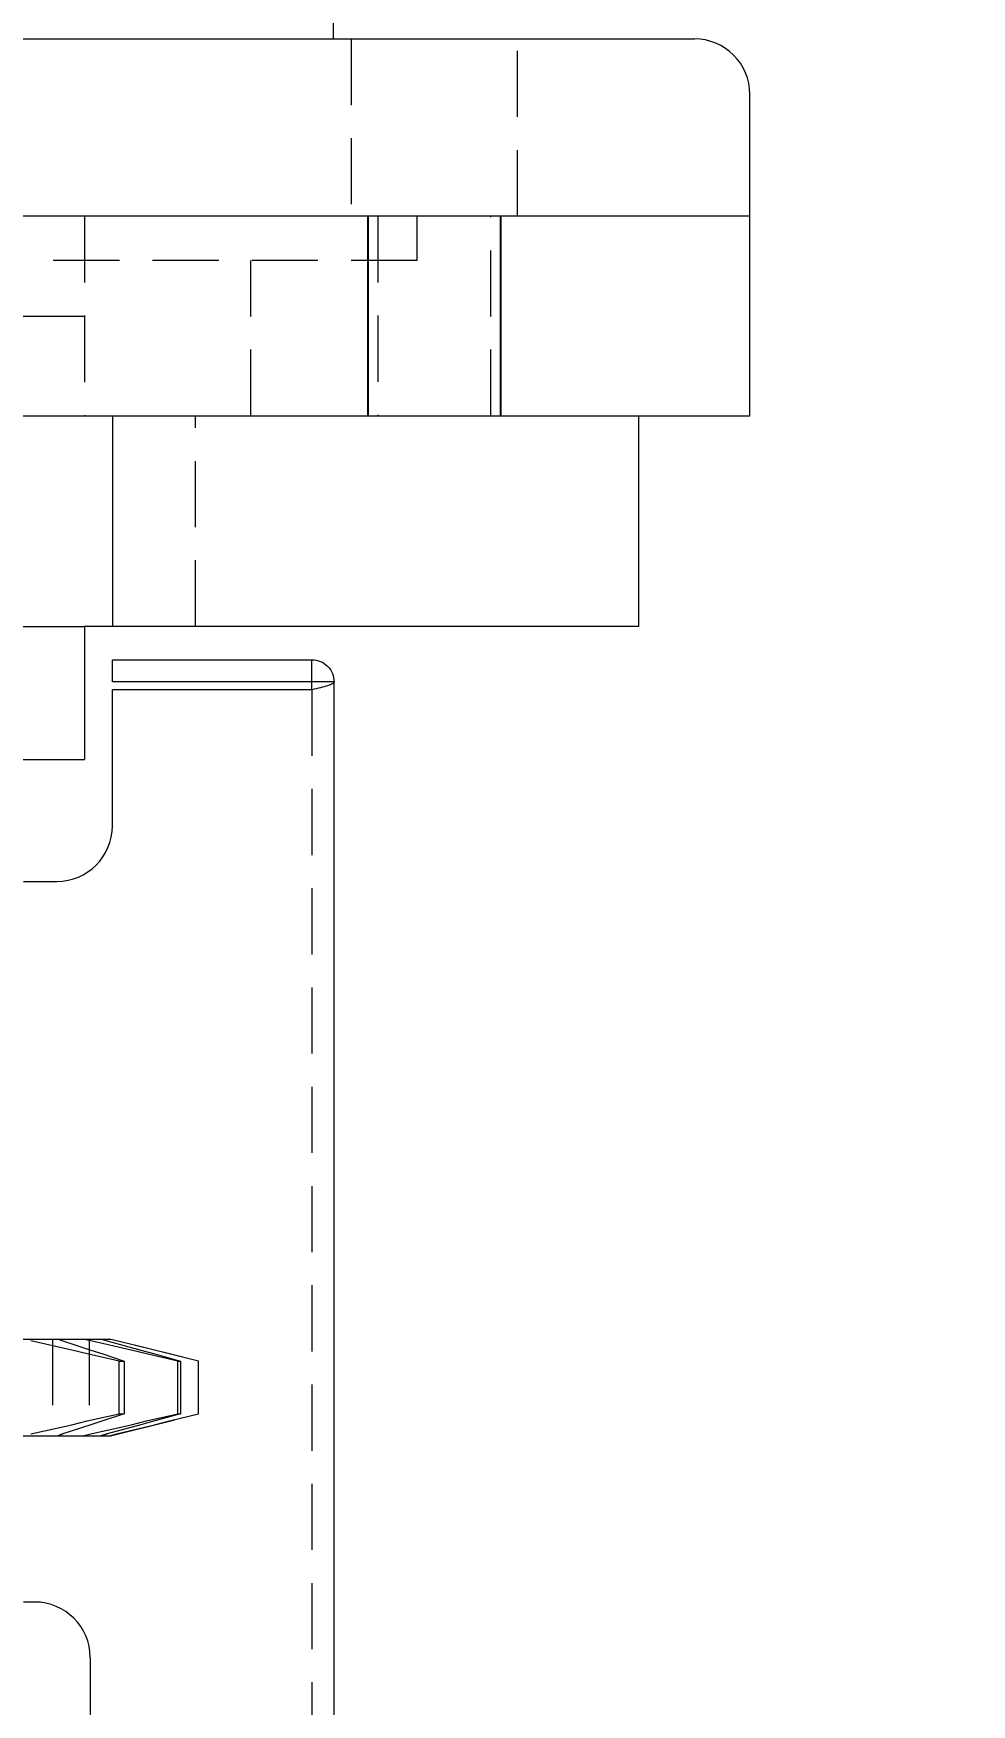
# Model space of a CAD drawing. Header units: millimetres. Extents: x 0 to 3953, y 1 to 2793.
# Drawn here: x 1147.5 to 1232.1, y 1529.3 to 1680.1 of the extents above; entities that cross this region are included whole.
import ezdxf

# ---------------------------------------------------------------- set-up
doc = ezdxf.new("R2010")
doc.units = ezdxf.units.MM
doc.header["$LTSCALE"] = 4.7
doc.linetypes.add('HIDDEN', pattern=[1.905, 1.27, -0.635])
doc.layers.add('D', color=1, linetype='Continuous')
doc.styles.add('SLDTEXTSTYLE1', font='TXT', dxfattribs={"width": 0.75})
doc.dimstyles.new('SLDDIMSTYLE0', dxfattribs={"dimtxt": 22.38375, "dimasz": 11.75, "dimexe": 0, "dimexo": 0.0625, "dimgap": 5.595937, "dimtad": 1, "dimrnd": 1e-09, "dimzin": 12, "dimdsep": 46, "dimtxsty": 'SLDTEXTSTYLE1', "dimsah": 1, "dimcen": 0.09, "dimadec": 0, "dimazin": 3, "dimtfac": 1, "dimtofl": 0, "dimtmove": 0, "dimatfit": 3, "dimfxl": 0, "dimfrac": 2, "dimtolj": 1, "dimtzin": 12, "dimarcsym": 0})

# ---------------------------------------------------------------- blocks, each defined once
blk = doc.blocks.new('_D_18')
at = {"layer": 'D'}
for p, q in [((1227.49, 2508.59), (533.59, 2508.59)), ((538.24, 2508.59), (538.24, 381.59)), ((727.49, 381.59), (533.59, 381.59))]:
    blk.add_line(p, q, dxfattribs=at)
for points in [[(538.24, 2508.59), (535.89, 2496.84), (540.59, 2496.84)], [(538.24, 381.59), (540.59, 393.34), (535.89, 393.34)]]:
    blk.add_solid(points, dxfattribs=at)
at = {"layer": 'D', "insert": (509.39, 1412.01), "char_height": 22.384, "attachment_point": 1, "rotation": 90, "style": 'SLDTEXTSTYLE1'}
blk.add_mtext('2127', dxfattribs=at)

msp = doc.modelspace()

# ---------------------------------------------------------------- linework, layer by layer
at = {"color": 7, "linetype": 'Continuous', "lineweight": 15}
for p, q in [((1174.589, 1679.593), (1174.589, 1764.593)), ((969.263, 1679.593), (1207.144, 1679.593)), ((1212.144, 1663.593), (1212.144, 1674.593)), ((1212.144, 1663.593), (952.144, 1663.593)), ((1212.144, 1645.593), (1212.144, 1663.593)), ((1144.644, 1645.593), (1154.644, 1645.593)), ((1154.644, 1645.593), (1154.644, 1626.593)), ((1154.644, 1645.593), (1212.144, 1645.593)), ((1202.144, 1626.593), (1202.144, 1645.593)), ((1012.144, 1626.593), (1152.144, 1626.593)), ((1154.644, 1626.593), (1152.144, 1626.593)), ((1152.144, 1626.593), (1152.144, 1614.593)), ((1162.833, 1626.593), (1154.644, 1626.593)), ((1202.144, 1626.593), (1162.833, 1626.593)), ((1154.644, 1623.593), (1172.644, 1623.593)), ((1154.644, 1621.593), (1154.644, 1623.593)), ((1172.644, 1621.593), (1172.644, 1623.593)), ((1172.644, 1621.593), (1154.644, 1621.593)), ((1154.644, 1608.593), (1154.644, 1620.886)), ((1172.644, 1620.886), (1154.644, 1620.886)), ((1172.644, 1620.886), (1172.644, 1621.593)), ((1174.644, 1621.593), (1172.644, 1621.593)), ((1174.644, 1520.593), (1174.644, 1621.593)), ((1012.144, 1614.593), (1152.144, 1614.593)), ((1146.644, 1603.593), (1149.644, 1603.593)), ((1147.644, 1538.593), (1146.644, 1538.593)), ((1152.644, 1533.593), (1152.644, 1521.3))]:
    msp.add_line(p, q, dxfattribs=at)
at = {"color": 7, "linetype": 'HIDDEN', "lineweight": 0}
for p, q in [((1176.183, 1679.593), (1176.183, 1663.593)), ((1191.183, 1663.593), (1191.183, 1679.593)), ((1152.144, 1663.593), (1152.144, 1654.593)), ((1178.583, 1663.593), (1178.583, 1645.593)), ((1182.144, 1659.593), (1182.144, 1663.593)), ((1182.144, 1659.593), (1182.144, 1663.593)), ((1188.783, 1645.593), (1188.783, 1663.593)), ((1182.144, 1659.593), (982.144, 1659.593)), ((1167.144, 1645.593), (1167.144, 1659.593)), ((1012.144, 1654.593), (1152.144, 1654.593)), ((1152.144, 1654.593), (1152.144, 1645.593)), ((1162.144, 1626.593), (1162.144, 1645.593)), ((1172.644, 1620.886), (1172.644, 1521.3)), ((1146.493, 1562.305), (1149.771, 1562.305)), ((1150.998, 1561.306), (1147.284, 1562.147)), ((1149.257, 1562.305), (1149.257, 1553.593)), ((1149.771, 1562.305), (1150.18, 1562.147)), ((1149.771, 1562.305), (1151.961, 1562.305)), ((1150.18, 1562.147), (1152.717, 1561.306)), ((1152.701, 1562.147), (1151.961, 1562.305)), ((1151.961, 1562.305), (1153.636, 1562.305)), ((1152.557, 1562.305), (1152.557, 1553.593)), ((1156.348, 1561.306), (1152.701, 1562.147)), ((1153.589, 1562.305), (1154.377, 1562.305)), ((1153.636, 1562.305), (1154.181, 1562.147)), ((1154.181, 1562.147), (1157.226, 1561.306)), ((1155.034, 1562.147), (1154.377, 1562.305)), ((1154.377, 1562.305), (1154.489, 1562.305)), ((1162.427, 1560.321), (1154.489, 1562.305)), ((1158.455, 1561.306), (1155.034, 1562.147)), ((1152.371, 1560.972), (1150.998, 1561.306)), ((1155.265, 1560.321), (1152.371, 1560.972)), ((1152.717, 1561.306), (1153.799, 1560.972)), ((1153.799, 1560.972), (1155.703, 1560.321)), ((1155.265, 1560.321), (1155.703, 1560.321)), ((1155.265, 1555.577), (1155.265, 1560.321)), ((1155.703, 1560.321), (1155.703, 1555.577)), ((1157.737, 1560.972), (1156.348, 1561.306)), ((1157.226, 1561.306), (1158.467, 1560.972)), ((1160.559, 1560.321), (1157.737, 1560.972)), ((1159.799, 1560.972), (1158.455, 1561.306)), ((1158.467, 1560.972), (1160.782, 1560.321)), ((1162.425, 1560.321), (1159.799, 1560.972)), ((1160.559, 1560.321), (1160.782, 1560.321)), ((1160.559, 1555.577), (1160.559, 1560.321)), ((1160.782, 1560.321), (1160.782, 1555.577)), ((1162.425, 1560.321), (1162.427, 1560.321)), ((1162.425, 1555.577), (1162.425, 1560.321)), ((1162.427, 1555.577), (1162.427, 1560.321)), ((1147.284, 1553.751), (1150.998, 1554.591)), ((1152.717, 1554.591), (1150.18, 1553.751)), ((1150.998, 1554.591), (1152.371, 1554.925)), ((1152.371, 1554.925), (1155.265, 1555.577)), ((1152.701, 1553.751), (1156.348, 1554.591)), ((1153.799, 1554.925), (1152.717, 1554.591)), ((1155.703, 1555.577), (1153.799, 1554.925)), ((1157.226, 1554.591), (1154.181, 1553.751)), ((1154.489, 1553.593), (1162.427, 1555.577)), ((1155.034, 1553.751), (1158.455, 1554.591)), ((1155.265, 1555.577), (1155.703, 1555.577)), ((1156.348, 1554.591), (1157.737, 1554.925)), ((1158.467, 1554.925), (1157.226, 1554.591)), ((1157.737, 1554.925), (1160.559, 1555.577)), ((1158.455, 1554.591), (1159.799, 1554.925)), ((1160.782, 1555.577), (1158.467, 1554.925)), ((1159.799, 1554.925), (1162.425, 1555.577)), ((1160.559, 1555.577), (1160.782, 1555.577)), ((1162.425, 1555.577), (1162.427, 1555.577)), ((1146.493, 1553.593), (1149.771, 1553.593)), ((1149.771, 1553.593), (1151.961, 1553.593)), ((1151.961, 1553.593), (1152.701, 1553.751)), ((1151.961, 1553.593), (1153.636, 1553.593)), ((1153.636, 1553.593), (1154.377, 1553.593)), ((1154.377, 1553.593), (1155.034, 1553.751)), ((1154.377, 1553.593), (1154.489, 1553.593))]:
    msp.add_line(p, q, dxfattribs=at)
at = {"color": 7, "linetype": 'Continuous', "lineweight": 15}
for centre, start, end in [((1207.144, 1674.593), 0, 90), ((1149.644, 1608.593), 270, 0), ((1147.644, 1533.593), 0, 90)]:
    msp.add_arc(centre, 5, start, end, dxfattribs=at)
for points, knots in [([(1172.644, 1623.593), (1172.906, 1623.563), (1173.43, 1623.503), (1174.091, 1623.04), (1174.554, 1622.379), (1174.614, 1621.855), (1174.644, 1621.593)], [0, 0, 0, 0, 0.2500022, 0.5000072, 0.7500103, 1, 1, 1, 1]), ([(1174.644, 1621.593), (1174.614, 1621.534), (1174.554, 1621.416), (1174.091, 1621.239), (1173.43, 1621.062), (1172.906, 1620.945), (1172.644, 1620.886)], [0, 0, 0, 0, 0.2500008, 0.4999989, 0.7500001, 1, 1, 1, 1])]:
    msp.add_open_spline(points, degree=3, knots=knots, dxfattribs=at)
at = {"color": 7, "linetype": 'HIDDEN', "lineweight": 0}
for points, knots in [([(1150.18, 1553.751), (1150.171, 1553.747), (1150.018, 1553.692), (1149.891, 1553.641), (1149.771, 1553.593)], [0, 0, 0, 0, 0.0571732, 1, 1, 1, 1]), ([(1154.181, 1553.751), (1154.17, 1553.747), (1153.974, 1553.692), (1153.8, 1553.641), (1153.636, 1553.593)], [0, 0, 0, 0, 0.0571714, 1, 1, 1, 1])]:
    msp.add_open_spline(points, degree=3, knots=knots, dxfattribs=at)
at = {"layer": 'D'}
for p, q in [((1177.683, 1663.593), (1177.683, 1645.593)), ((1189.683, 1645.593), (1189.683, 1663.593))]:
    msp.add_line(p, q, dxfattribs=at)

# ---------------------------------------------------------------- dimensions: what is measured, and where the dimension line sits
dim = msp.add_linear_dim(base=(538.241, 381.593), p1=(1232.144, 2508.593), p2=(732.144, 381.593), angle=90, dimstyle='SLDDIMSTYLE0', dxfattribs=at)
dim.commit()
dim.dimension.update_dxf_attribs({"geometry": '_D_18', "text_midpoint": (538.241, 1445.093), "dimtype": 160})

doc.saveas('drawing.dxf')
